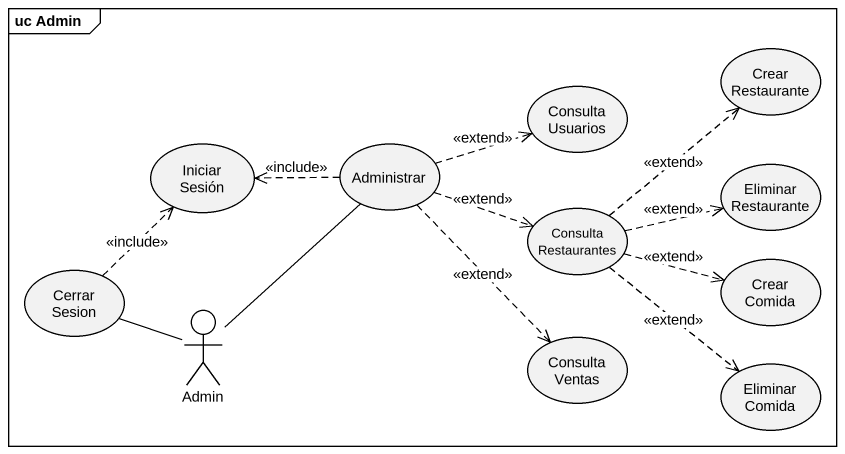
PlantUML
@startuml
mainframe uc Admin
usecase "Consulta Usuarios" as Consulta_Usuarios
usecase "Crear Restaurante" as Crear_Restaurante
usecase "Iniciar Sesión" as Iniciar_Sesión
usecase Administrar
usecase "Consulta Restaurantes" as Consulta_Restaurantes
usecase "Eliminar Restaurante" as Eliminar_Restaurante
usecase "Cerrar Sesion" as Cerrar_Sesion
usecase "Crear Comida" as Crear_Comida
actor Admin
usecase "Consulta Ventas" as Consulta_Ventas
usecase "Eliminar Comida" as Eliminar_Comida
Administrar .right.> Consulta_Usuarios : <<extend>>
Administrar .left.> Iniciar_Sesión : <<include>>
Administrar .right.> Consulta_Restaurantes : <<extend>>
Administrar ..> Consulta_Ventas : <<extend>>
Consulta_Restaurantes .up.> Crear_Restaurante : <<extend>>
Consulta_Restaurantes .right.> Eliminar_Restaurante : <<extend>>
Consulta_Restaurantes .right.> Crear_Comida : <<extend>>
Consulta_Restaurantes ..> Eliminar_Comida : <<extend>>
Cerrar_Sesion .up.> Iniciar_Sesión : <<include>>
Cerrar_Sesion -right- Admin
Admin -up- Administrar
@enduml
